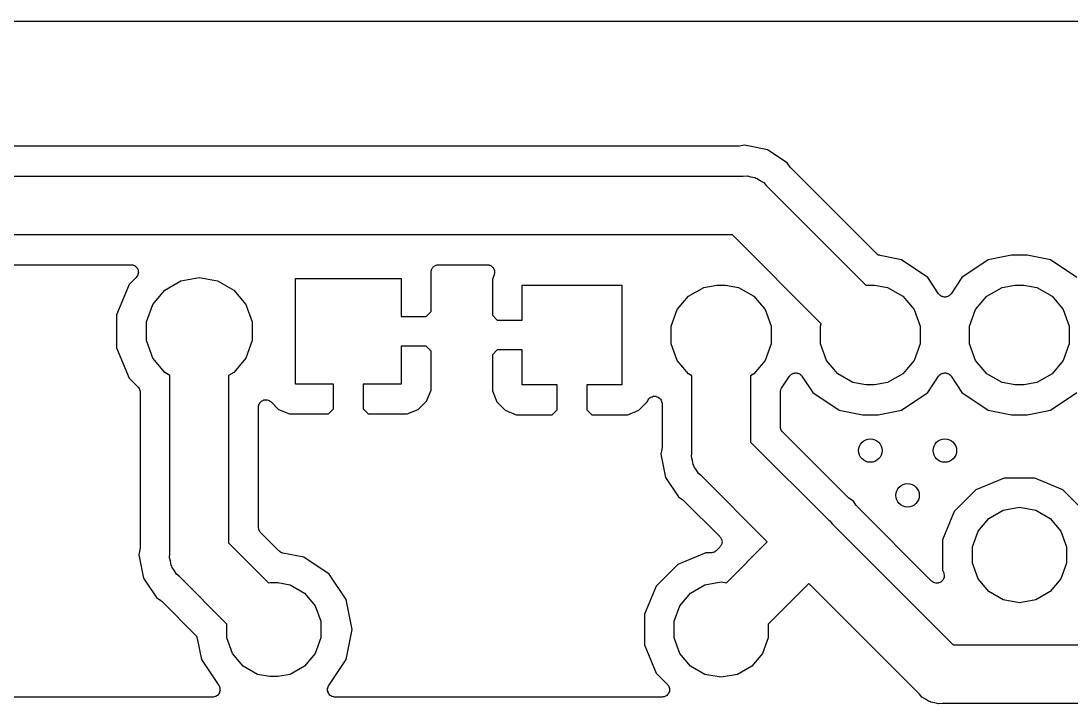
# Model space of a CAD drawing. Extents: x 106 to 188.7, y -135.7 to -88.7.
# Drawn here: x 132.85 to 150.74, y -100.33 to -88.7 of the extents above; entities that cross this region are included whole.
import ezdxf

# ---------------------------------------------------------------- set-up
doc = ezdxf.new("R2010")
doc.units = 0
doc.header["$MEASUREMENT"] = 0
doc.layers.add('BLACK', color=7, linetype='CONTINUOUS')

msp = doc.modelspace()

# ---------------------------------------------------------------- linework, layer by layer
at = {"layer": 'BLACK', "linetype": 'CONTINUOUS'}
for p, q in [((106.71, -88.696), (187.9, -88.696)), ((145.066, -90.83), (122.121, -90.83)), ((145.079, -90.8278), (145.066, -90.83)), ((145.091, -90.8276), (145.079, -90.8278)), ((145.178, -90.8103), (145.091, -90.8276)), ((145.265, -90.8276), (145.178, -90.8103)), ((145.571, -90.8885), (145.265, -90.8276)), ((145.905, -91.1113), (145.571, -90.8885)), ((145.954, -91.185), (145.905, -91.1113)), ((145.963, -91.1941), (145.954, -91.185)), ((145.97, -91.2043), (145.963, -91.1941)), ((147.423, -92.6576), (145.97, -91.2043)), ((121.5, -91.338), (145.156, -91.338)), ((145.156, -91.338), (145.222, -91.3322)), ((145.222, -91.3322), (145.286, -91.3494)), ((145.286, -91.3494), (145.352, -91.3609)), ((145.352, -91.3609), (145.371, -91.3721)), ((145.371, -91.3721), (145.393, -91.3779)), ((145.393, -91.3779), (145.447, -91.4159)), ((145.447, -91.4159), (145.504, -91.4491)), ((145.504, -91.4491), (145.547, -91.4999)), ((145.547, -91.4999), (147.241, -93.1943)), ((144.971, -92.338), (121.5, -92.338)), ((146.485, -93.8522), (144.971, -92.338)), ((147.436, -92.6663), (147.423, -92.6576)), ((147.447, -92.6764), (147.436, -92.6663)), ((147.454, -92.6789), (147.447, -92.6764)), ((147.459, -92.6829), (147.454, -92.6789)), ((147.474, -92.6868), (147.459, -92.6829)), ((147.488, -92.6923), (147.474, -92.6868)), ((147.85, -92.7643), (147.488, -92.6923)), ((148.299, -93.0644), (147.85, -92.7643)), ((149.33, -92.7643), (148.881, -93.0644)), ((149.726, -92.6855), (149.33, -92.7643)), ((149.994, -92.6855), (149.726, -92.6855)), ((150.39, -92.7643), (149.994, -92.6855)), ((150.839, -93.0644), (150.39, -92.7643)), ((122.121, -92.846), (134.726, -92.846)), ((134.726, -92.846), (134.743, -92.8489)), ((134.743, -92.8489), (134.759, -92.8503)), ((134.759, -92.8503), (134.764, -92.8527)), ((134.764, -92.8527), (134.77, -92.8537)), ((134.77, -92.8537), (134.784, -92.862)), ((134.784, -92.862), (134.799, -92.869)), ((134.799, -92.869), (134.803, -92.8729)), ((134.803, -92.8729), (134.808, -92.8757)), ((134.808, -92.8757), (134.818, -92.8884)), ((134.818, -92.8884), (134.83, -92.9002)), ((134.83, -92.9002), (134.833, -92.9052)), ((134.833, -92.9052), (134.836, -92.9095)), ((134.836, -92.9095), (134.842, -92.9251)), ((134.842, -92.9251), (134.849, -92.9401)), ((134.851, -92.9951), (134.846, -93.0106)), ((134.849, -92.9401), (134.849, -92.9457)), ((134.849, -92.9457), (134.851, -92.9509)), ((134.851, -92.9509), (134.851, -92.9675)), ((134.851, -92.9675), (134.853, -92.9841)), ((134.853, -92.9841), (134.851, -92.9895)), ((134.851, -92.9895), (134.851, -92.9951)), ((139.838, -92.973), (139.84, -92.9621)), ((139.838, -93.6416), (139.838, -92.973)), ((139.84, -92.9509), (139.844, -92.9405)), ((139.84, -92.9621), (139.84, -92.9509)), ((139.844, -92.9405), (139.846, -92.9296)), ((139.846, -92.9296), (139.851, -92.9199)), ((139.851, -92.9199), (139.855, -92.9095)), ((139.855, -92.9095), (139.862, -92.901)), ((139.862, -92.901), (139.868, -92.8914)), ((139.868, -92.8914), (139.876, -92.8842)), ((139.876, -92.8842), (139.883, -92.8757)), ((139.883, -92.8757), (139.893, -92.8702)), ((139.893, -92.8702), (139.901, -92.863)), ((139.901, -92.863), (139.912, -92.8592)), ((139.912, -92.8592), (139.922, -92.8537)), ((139.922, -92.8537), (139.933, -92.8517)), ((139.933, -92.8517), (139.943, -92.8479)), ((139.943, -92.8479), (139.954, -92.8479)), ((139.954, -92.8479), (139.965, -92.846)), ((139.965, -92.846), (140.794, -92.846)), ((140.794, -92.846), (140.808, -92.8484)), ((140.808, -92.8484), (140.822, -92.849)), ((140.822, -92.849), (140.829, -92.8522)), ((140.829, -92.8522), (140.837, -92.8537)), ((140.837, -92.8537), (140.849, -92.8606)), ((140.849, -92.8606), (140.862, -92.8659)), ((140.862, -92.8659), (140.868, -92.8715)), ((140.868, -92.8715), (140.876, -92.8757)), ((140.876, -92.8757), (140.885, -92.8863)), ((140.885, -92.8863), (140.895, -92.8957)), ((140.895, -92.8957), (140.899, -92.9031)), ((140.899, -92.9031), (140.904, -92.9095)), ((140.904, -92.9095), (140.909, -92.9225)), ((140.909, -92.9225), (140.915, -92.9348)), ((140.919, -92.9951), (140.914, -93.0081)), ((140.915, -92.9348), (140.916, -92.9431)), ((140.916, -92.9431), (140.919, -92.9509)), ((140.919, -92.9509), (140.919, -92.9648)), ((140.919, -92.9648), (140.921, -92.9785)), ((140.921, -92.9785), (140.919, -92.9867)), ((140.919, -92.9867), (140.919, -92.9951)), ((134.816, -93.0628), (134.696, -93.1824)), ((134.826, -93.0492), (134.816, -93.0628)), ((134.836, -93.0365), (134.826, -93.0492)), ((134.838, -93.0313), (134.836, -93.0365)), ((134.841, -93.0267), (134.838, -93.0313)), ((134.846, -93.0106), (134.841, -93.0267)), ((135.303, -93.2799), (135.577, -93.1212)), ((135.577, -93.1212), (135.89, -93.0661)), ((135.89, -93.0661), (136.203, -93.1212)), ((136.203, -93.1212), (136.477, -93.2799)), ((137.53, -94.88), (137.53, -93.08)), ((137.53, -93.08), (139.33, -93.08)), ((139.33, -93.08), (139.33, -93.726)), ((140.911, -93.0216), (140.882, -93.0925)), ((140.882, -93.0925), (140.882, -93.7051)), ((140.914, -93.0081), (140.911, -93.0216)), ((148.484, -93.3418), (148.299, -93.0644)), ((148.881, -93.0644), (148.696, -93.3418)), ((134.696, -93.1824), (134.482, -93.6999)), ((135.099, -93.5231), (135.303, -93.2799)), ((136.477, -93.2799), (136.681, -93.5231)), ((141.39, -93.7895), (141.39, -93.1935)), ((141.39, -93.1935), (143.09, -93.1935)), ((143.09, -93.1935), (143.09, -94.8935)), ((144.225, -93.3823), (144.485, -93.2324)), ((144.485, -93.2324), (144.706, -93.1935)), ((144.706, -93.1935), (144.854, -93.1935)), ((144.854, -93.1935), (145.075, -93.2324)), ((145.075, -93.2324), (145.335, -93.3823)), ((147.241, -93.1943), (147.246, -93.1935)), ((147.246, -93.1935), (147.394, -93.1935)), ((147.394, -93.1935), (147.615, -93.2324)), ((147.615, -93.2324), (147.875, -93.3823)), ((148.494, -93.3518), (148.484, -93.3418)), ((148.502, -93.363), (148.494, -93.3518)), ((148.686, -93.3518), (148.678, -93.363)), ((148.696, -93.3418), (148.686, -93.3518)), ((149.305, -93.3823), (149.565, -93.2324)), ((149.565, -93.2324), (149.786, -93.1935)), ((149.786, -93.1935), (149.934, -93.1935)), ((149.934, -93.1935), (150.155, -93.2324)), ((150.155, -93.2324), (150.415, -93.3823)), ((134.99, -93.8213), (135.099, -93.5231)), ((136.681, -93.5231), (136.79, -93.8213)), ((144.033, -93.6119), (144.225, -93.3823)), ((145.335, -93.3823), (145.527, -93.6119)), ((147.875, -93.3823), (148.067, -93.6119)), ((148.509, -93.3676), (148.502, -93.363)), ((148.515, -93.3737), (148.509, -93.3676)), ((148.527, -93.3798), (148.515, -93.3737)), ((148.539, -93.3875), (148.527, -93.3798)), ((148.547, -93.3895), (148.539, -93.3875)), ((148.554, -93.3932), (148.547, -93.3895)), ((148.568, -93.3947), (148.554, -93.3932)), ((148.582, -93.398), (148.568, -93.3947)), ((148.59, -93.3971), (148.582, -93.398)), ((148.598, -93.398), (148.59, -93.3971)), ((148.612, -93.3947), (148.598, -93.398)), ((148.626, -93.3932), (148.612, -93.3947)), ((148.633, -93.3895), (148.626, -93.3932)), ((148.641, -93.3875), (148.633, -93.3895)), ((148.653, -93.3798), (148.641, -93.3875)), ((148.665, -93.3737), (148.653, -93.3798)), ((148.671, -93.3676), (148.665, -93.3737)), ((148.678, -93.363), (148.671, -93.3676)), ((149.113, -93.6119), (149.305, -93.3823)), ((150.415, -93.3823), (150.607, -93.6119)), ((134.482, -93.6999), (134.482, -94.2601)), ((139.754, -93.726), (139.838, -93.6416)), ((140.882, -93.7051), (140.966, -93.7895)), ((143.93, -93.8936), (144.033, -93.6119)), ((145.527, -93.6119), (145.63, -93.8936)), ((148.067, -93.6119), (148.17, -93.8936)), ((149.01, -93.8936), (149.113, -93.6119)), ((150.607, -93.6119), (150.71, -93.8936)), ((134.99, -94.1387), (134.99, -93.8213)), ((136.79, -93.8213), (136.79, -94.1387)), ((139.33, -93.726), (139.754, -93.726)), ((140.966, -93.7895), (141.39, -93.7895)), ((143.93, -94.1934), (143.93, -93.8936)), ((145.63, -93.8936), (145.63, -94.1934)), ((146.47, -93.8936), (146.485, -93.8522)), ((146.47, -94.1934), (146.47, -93.8936)), ((148.17, -93.8936), (148.17, -94.1934)), ((149.01, -94.1934), (149.01, -93.8936)), ((150.71, -93.8936), (150.71, -94.1934)), ((135.099, -94.4369), (134.99, -94.1387)), ((136.79, -94.1387), (136.681, -94.4369)), ((139.754, -94.234), (139.33, -94.234)), ((139.33, -94.234), (139.33, -94.88)), ((139.838, -94.3184), (139.754, -94.234)), ((144.033, -94.4751), (143.93, -94.1934)), ((145.63, -94.1934), (145.527, -94.4751)), ((146.573, -94.4751), (146.47, -94.1934)), ((148.17, -94.1934), (148.067, -94.4751)), ((149.113, -94.4751), (149.01, -94.1934)), ((150.71, -94.1934), (150.607, -94.4751)), ((134.482, -94.2601), (134.696, -94.7776)), ((139.838, -94.981), (139.838, -94.3184)), ((140.966, -94.2975), (140.882, -94.3819)), ((140.882, -94.3819), (140.882, -94.9945)), ((141.39, -94.2975), (140.966, -94.2975)), ((141.39, -94.8935), (141.39, -94.2975)), ((135.303, -94.6801), (135.099, -94.4369)), ((136.681, -94.4369), (136.477, -94.6801)), ((144.225, -94.7047), (144.033, -94.4751)), ((145.527, -94.4751), (145.335, -94.7047)), ((146.765, -94.7047), (146.573, -94.4751)), ((148.067, -94.4751), (147.875, -94.7047)), ((149.305, -94.7047), (149.113, -94.4751)), ((150.607, -94.4751), (150.415, -94.7047)), ((134.696, -94.7776), (134.845, -94.926)), ((135.39, -94.7306), (135.303, -94.6801)), ((135.39, -97.7682), (135.39, -94.7306)), ((136.477, -94.6801), (136.39, -94.7306)), ((136.39, -94.7306), (136.39, -97.5829)), ((144.28, -94.7363), (144.225, -94.7047)), ((144.28, -96.0537), (144.28, -94.7363)), ((145.335, -94.7047), (145.28, -94.7363)), ((145.28, -94.7363), (145.28, -95.8684)), ((145.809, -94.9472), (145.944, -94.7452)), ((145.944, -94.7452), (145.954, -94.7352)), ((145.954, -94.7352), (145.962, -94.724)), ((145.962, -94.724), (145.969, -94.7194)), ((145.969, -94.7194), (145.975, -94.7133)), ((145.975, -94.7133), (145.987, -94.7072)), ((145.987, -94.7072), (145.999, -94.6995)), ((145.999, -94.6995), (146.007, -94.6975)), ((146.007, -94.6975), (146.014, -94.6938)), ((146.014, -94.6938), (146.028, -94.6923)), ((146.028, -94.6923), (146.042, -94.689)), ((146.042, -94.689), (146.05, -94.6899)), ((146.05, -94.6899), (146.058, -94.689)), ((146.058, -94.689), (146.072, -94.6923)), ((146.072, -94.6923), (146.086, -94.6938)), ((146.086, -94.6938), (146.093, -94.6975)), ((146.093, -94.6975), (146.101, -94.6995)), ((146.101, -94.6995), (146.113, -94.7072)), ((146.113, -94.7072), (146.125, -94.7133)), ((146.125, -94.7133), (146.131, -94.7194)), ((146.131, -94.7194), (146.138, -94.724)), ((146.138, -94.724), (146.146, -94.7352)), ((146.146, -94.7352), (146.156, -94.7452)), ((146.156, -94.7452), (146.341, -95.0226)), ((147.025, -94.8546), (146.765, -94.7047)), ((147.875, -94.7047), (147.615, -94.8546)), ((148.299, -95.0226), (148.484, -94.7452)), ((148.484, -94.7452), (148.494, -94.7352)), ((148.494, -94.7352), (148.502, -94.724)), ((148.502, -94.724), (148.509, -94.7194)), ((148.509, -94.7194), (148.515, -94.7133)), ((148.515, -94.7133), (148.527, -94.7072)), ((148.527, -94.7072), (148.539, -94.6995)), ((148.539, -94.6995), (148.547, -94.6975)), ((148.547, -94.6975), (148.554, -94.6938)), ((148.554, -94.6938), (148.568, -94.6923)), ((148.568, -94.6923), (148.582, -94.689)), ((148.582, -94.689), (148.59, -94.6899)), ((148.59, -94.6899), (148.598, -94.689)), ((148.598, -94.689), (148.612, -94.6923)), ((148.612, -94.6923), (148.626, -94.6938)), ((148.626, -94.6938), (148.633, -94.6975)), ((148.633, -94.6975), (148.641, -94.6995)), ((148.641, -94.6995), (148.653, -94.7072)), ((148.653, -94.7072), (148.665, -94.7133)), ((148.665, -94.7133), (148.671, -94.7194)), ((148.671, -94.7194), (148.678, -94.724)), ((148.678, -94.724), (148.686, -94.7352)), ((148.686, -94.7352), (148.696, -94.7452)), ((148.696, -94.7452), (148.881, -95.0226)), ((149.565, -94.8546), (149.305, -94.7047)), ((150.415, -94.7047), (150.155, -94.8546)), ((134.845, -94.926), (134.848, -94.9306)), ((134.848, -94.9306), (134.852, -94.9342)), ((134.852, -94.9342), (134.861, -94.9486)), ((134.861, -94.9486), (134.87, -94.9621)), ((134.87, -94.9621), (134.872, -94.9675)), ((134.872, -94.9675), (134.874, -94.9724)), ((138.176, -94.88), (137.53, -94.88)), ((138.176, -95.3036), (138.176, -94.88)), ((139.33, -94.88), (138.684, -94.88)), ((138.684, -94.88), (138.684, -95.3036)), ((141.986, -94.8935), (141.39, -94.8935)), ((141.986, -95.3171), (141.986, -94.8935)), ((143.09, -94.8935), (142.494, -94.8935)), ((142.494, -94.8935), (142.494, -95.3171)), ((145.796, -94.9743), (145.803, -94.9612)), ((145.803, -94.9612), (145.809, -94.9472)), ((147.246, -94.8935), (147.025, -94.8546)), ((147.394, -94.8935), (147.246, -94.8935)), ((147.615, -94.8546), (147.394, -94.8935)), ((149.786, -94.8935), (149.565, -94.8546)), ((149.934, -94.8935), (149.786, -94.8935)), ((150.155, -94.8546), (149.934, -94.8935)), ((134.874, -94.9724), (134.877, -94.9887)), ((134.877, -94.9887), (134.882, -95.0047)), ((134.882, -95.0047), (134.881, -95.0103)), ((134.881, -95.0103), (134.882, -95.0158)), ((134.882, -95.0158), (134.882, -97.6782)), ((136.998, -95.1499), (137.003, -95.148)), ((137.003, -95.148), (137.02, -95.148)), ((137.02, -95.148), (137.036, -95.1465)), ((137.036, -95.1465), (137.041, -95.148)), ((137.041, -95.148), (137.047, -95.148)), ((137.047, -95.148), (137.063, -95.1536)), ((139.761, -95.1678), (139.838, -94.981)), ((140.882, -94.9945), (140.959, -95.1813)), ((143.528, -95.1643), (143.538, -95.148)), ((143.538, -95.148), (143.548, -95.1313)), ((143.548, -95.1313), (143.55, -95.1295)), ((143.55, -95.1295), (143.551, -95.1271)), ((143.551, -95.1271), (143.567, -95.1154)), ((143.567, -95.1154), (143.582, -95.103)), ((143.582, -95.103), (143.584, -95.102)), ((143.584, -95.102), (143.586, -95.1003)), ((143.586, -95.1003), (143.605, -95.0945)), ((143.605, -95.0945), (143.623, -95.0879)), ((143.623, -95.0879), (143.626, -95.0879)), ((143.626, -95.0879), (143.628, -95.087)), ((143.628, -95.087), (143.648, -95.0879)), ((143.648, -95.0879), (143.667, -95.0879)), ((143.667, -95.0879), (143.67, -95.0888)), ((143.67, -95.0888), (143.672, -95.089)), ((143.672, -95.089), (143.69, -95.0964)), ((143.69, -95.0964), (143.709, -95.103)), ((143.709, -95.103), (143.711, -95.1048)), ((143.711, -95.1048), (143.713, -95.1058)), ((143.713, -95.1058), (143.727, -95.1189)), ((143.727, -95.1189), (143.742, -95.1313)), ((143.742, -95.1313), (143.744, -95.1337)), ((143.744, -95.1337), (143.746, -95.1356)), ((143.746, -95.1356), (143.755, -95.1528)), ((145.788, -95.0178), (145.791, -95.0028)), ((145.788, -95.6054), (145.788, -95.0178)), ((145.791, -95.0028), (145.792, -94.9876)), ((145.792, -94.9876), (145.794, -94.9812)), ((145.794, -94.9812), (145.796, -94.9743)), ((146.341, -95.0226), (146.79, -95.3227)), ((147.85, -95.3227), (148.299, -95.0226)), ((148.881, -95.0226), (149.33, -95.3227)), ((150.39, -95.3227), (150.839, -95.0226)), ((136.898, -95.273), (136.901, -95.2567)), ((136.898, -97.3199), (136.898, -95.273)), ((136.901, -95.2567), (136.902, -95.2402)), ((136.902, -95.2402), (136.905, -95.2351)), ((136.905, -95.2351), (136.906, -95.2296)), ((136.906, -95.2296), (136.914, -95.2152)), ((136.914, -95.2152), (136.921, -95.2002)), ((136.921, -95.2002), (136.925, -95.1962)), ((136.925, -95.1962), (136.928, -95.1914)), ((136.928, -95.1914), (136.94, -95.1807)), ((136.94, -95.1807), (136.952, -95.169)), ((136.952, -95.169), (136.957, -95.1666)), ((136.957, -95.1666), (136.962, -95.163)), ((136.962, -95.163), (136.977, -95.1574)), ((136.977, -95.1574), (136.992, -95.1504)), ((136.992, -95.1504), (136.998, -95.1499)), ((137.063, -95.1536), (137.079, -95.1579)), ((137.079, -95.1579), (137.083, -95.1611)), ((137.083, -95.1611), (137.088, -95.163)), ((137.088, -95.163), (137.101, -95.1737)), ((137.101, -95.1737), (137.115, -95.1832)), ((137.115, -95.1832), (137.242, -95.3107)), ((137.242, -95.3107), (137.429, -95.388)), ((138.092, -95.388), (138.176, -95.3036)), ((138.684, -95.3036), (138.768, -95.388)), ((139.431, -95.388), (139.618, -95.3107)), ((139.618, -95.3107), (139.761, -95.1678)), ((140.959, -95.1813), (141.102, -95.3242)), ((141.102, -95.3242), (141.289, -95.4015)), ((141.902, -95.4015), (141.986, -95.3171)), ((142.494, -95.3171), (142.578, -95.4015)), ((143.191, -95.4015), (143.378, -95.3242)), ((143.378, -95.3242), (143.521, -95.1813)), ((143.521, -95.1813), (143.528, -95.1643)), ((143.755, -95.1528), (143.764, -95.1695)), ((143.764, -95.1695), (143.765, -95.1723)), ((143.765, -95.1723), (143.766, -95.1748)), ((143.766, -95.1748), (143.769, -95.1939)), ((143.769, -95.1939), (143.772, -95.2129)), ((143.772, -95.2129), (143.772, -95.9637)), ((146.79, -95.3227), (147.186, -95.4015)), ((147.454, -95.4015), (147.85, -95.3227)), ((149.33, -95.3227), (149.726, -95.4015)), ((149.994, -95.4015), (150.39, -95.3227)), ((137.429, -95.388), (138.092, -95.388)), ((138.768, -95.388), (139.431, -95.388)), ((141.289, -95.4015), (141.902, -95.4015)), ((142.578, -95.4015), (143.191, -95.4015)), ((147.186, -95.4015), (147.454, -95.4015)), ((149.726, -95.4015), (149.994, -95.4015)), ((145.789, -95.6109), (145.788, -95.6054)), ((145.788, -95.6164), (145.789, -95.6109)), ((145.793, -95.6325), (145.788, -95.6164)), ((145.796, -95.6488), (145.793, -95.6325)), ((145.798, -95.6536), (145.796, -95.6488)), ((145.8, -95.659), (145.798, -95.6536)), ((145.809, -95.6726), (145.8, -95.659)), ((145.818, -95.687), (145.809, -95.6726)), ((145.822, -95.6906), (145.818, -95.687)), ((145.825, -95.6952), (145.822, -95.6906)), ((146.938, -96.8077), (145.825, -95.6952)), ((143.77, -95.9885), (143.752, -96.0755)), ((143.772, -95.9637), (143.77, -95.976)), ((143.77, -95.976), (143.77, -95.9885)), ((145.28, -95.8684), (146.611, -97.1994)), ((143.752, -96.0755), (143.83, -96.4688)), ((144.274, -96.1197), (144.28, -96.0537)), ((144.291, -96.1838), (144.274, -96.1197)), ((144.303, -96.2491), (144.291, -96.1838)), ((144.314, -96.2685), (144.303, -96.2491)), ((144.32, -96.2901), (144.314, -96.2685)), ((144.358, -96.3444), (144.32, -96.2901)), ((144.391, -96.4019), (144.358, -96.3444)), ((143.83, -96.4688), (144.053, -96.8022)), ((144.442, -96.4445), (144.391, -96.4019)), ((145.565, -97.5677), (144.442, -96.4445)), ((149.6, -96.482), (149.119, -96.6811)), ((150.12, -96.482), (149.6, -96.482)), ((150.601, -96.6811), (150.12, -96.482)), ((149.119, -96.6811), (148.751, -97.0491)), ((150.969, -97.0491), (150.601, -96.6811)), ((144.053, -96.8022), (144.127, -96.8515)), ((144.127, -96.8515), (144.136, -96.8601)), ((144.136, -96.8601), (144.146, -96.8673)), ((144.146, -96.8673), (144.757, -97.4779)), ((146.948, -96.8149), (146.938, -96.8077)), ((146.957, -96.8235), (146.948, -96.8149)), ((147.031, -96.8728), (146.957, -96.8235)), ((147.08, -96.9465), (147.031, -96.8728)), ((147.089, -96.9556), (147.08, -96.9465)), ((147.096, -96.9658), (147.089, -96.9556)), ((148.363, -98.2334), (147.096, -96.9658)), ((148.751, -97.0491), (148.552, -97.5298)), ((149.338, -97.1677), (149.582, -97.0266)), ((149.582, -97.0266), (149.86, -96.9777)), ((149.86, -96.9777), (150.138, -97.0266)), ((150.138, -97.0266), (150.382, -97.1677)), ((146.611, -97.1994), (146.63, -97.2106)), ((146.63, -97.2106), (146.673, -97.2614)), ((146.673, -97.2614), (146.688, -97.2769)), ((146.688, -97.2769), (146.688, -97.2769)), ((146.688, -97.2769), (148.734, -99.322)), ((149.156, -97.3838), (149.338, -97.1677)), ((150.382, -97.1677), (150.564, -97.3838)), ((136.899, -97.3254), (136.898, -97.3199)), ((136.898, -97.3309), (136.899, -97.3254)), ((136.903, -97.347), (136.898, -97.3309)), ((136.906, -97.3633), (136.903, -97.347)), ((136.908, -97.3681), (136.906, -97.3633)), ((136.91, -97.3735), (136.908, -97.3681)), ((136.919, -97.3871), (136.91, -97.3735)), ((136.928, -97.4015), (136.919, -97.3871)), ((136.932, -97.4051), (136.928, -97.4015)), ((136.935, -97.4097), (136.932, -97.4051)), ((137.247, -97.722), (136.935, -97.4097)), ((149.06, -97.6489), (149.156, -97.3838)), ((150.564, -97.3838), (150.66, -97.6489)), ((136.39, -97.5829), (137.071, -98.2634)), ((144.757, -97.4779), (144.763, -97.487)), ((144.763, -97.6485), (144.757, -97.6576)), ((144.763, -97.487), (144.771, -97.4949)), ((144.771, -97.6406), (144.763, -97.6485)), ((144.771, -97.4949), (144.776, -97.505)), ((144.776, -97.6305), (144.771, -97.6406)), ((144.776, -97.505), (144.782, -97.5141)), ((144.782, -97.6214), (144.776, -97.6305)), ((144.782, -97.5141), (144.785, -97.5248)), ((144.785, -97.6107), (144.782, -97.6214)), ((144.785, -97.5248), (144.79, -97.5349)), ((144.79, -97.6006), (144.785, -97.6107)), ((144.79, -97.5349), (144.791, -97.5459)), ((144.791, -97.5896), (144.79, -97.6006)), ((144.791, -97.5459), (144.794, -97.5567)), ((144.794, -97.5788), (144.791, -97.5896)), ((144.794, -97.5567), (144.793, -97.5678)), ((144.793, -97.5678), (144.794, -97.5788)), ((144.869, -98.2634), (145.565, -97.5677)), ((148.552, -97.5298), (148.552, -98.0502)), ((149.06, -97.9311), (149.06, -97.6489)), ((150.66, -97.6489), (150.66, -97.9311)), ((134.88, -97.703), (134.862, -97.79)), ((134.862, -97.79), (134.94, -98.1833)), ((134.882, -97.6782), (134.88, -97.6905)), ((134.88, -97.6905), (134.88, -97.703)), ((135.384, -97.8342), (135.39, -97.7682)), ((137.26, -97.7307), (137.247, -97.722)), ((137.271, -97.7407), (137.26, -97.7307)), ((137.278, -97.7433), (137.271, -97.7407)), ((137.284, -97.7473), (137.278, -97.7433)), ((137.298, -97.7512), (137.284, -97.7473)), ((137.313, -97.7567), (137.298, -97.7512)), ((137.67, -97.8279), (137.313, -97.7567)), ((138.103, -98.117), (137.67, -97.8279)), ((144.52, -97.752), (144.039, -97.9511)), ((144.61, -97.752), (144.52, -97.752)), ((144.615, -97.751), (144.61, -97.752)), ((144.621, -97.7515), (144.615, -97.751)), ((144.637, -97.7472), (144.621, -97.7515)), ((144.653, -97.7443), (144.637, -97.7472)), ((144.658, -97.7415), (144.653, -97.7443)), ((144.664, -97.7401), (144.658, -97.7415)), ((144.677, -97.7306), (144.664, -97.7401)), ((144.692, -97.7223), (144.677, -97.7306)), ((144.695, -97.718), (144.692, -97.7223)), ((144.7, -97.7148), (144.695, -97.718)), ((144.757, -97.6576), (144.7, -97.7148)), ((135.401, -97.8983), (135.384, -97.8342)), ((135.413, -97.9636), (135.401, -97.8983)), ((135.424, -97.983), (135.413, -97.9636)), ((135.43, -98.0046), (135.424, -97.983)), ((135.468, -98.0589), (135.43, -98.0046)), ((144.039, -97.9511), (143.671, -98.3191)), ((149.156, -98.1962), (149.06, -97.9311)), ((150.66, -97.9311), (150.564, -98.1962)), ((134.94, -98.1833), (134.987, -98.2525)), ((135.501, -98.1164), (135.468, -98.0589)), ((135.552, -98.159), (135.501, -98.1164)), ((136.36, -98.9671), (135.552, -98.159)), ((138.392, -98.5496), (138.103, -98.117)), ((148.552, -98.0502), (148.571, -98.095)), ((148.574, -98.1818), (148.565, -98.1989)), ((148.571, -98.095), (148.575, -98.1139)), ((148.575, -98.179), (148.574, -98.1818)), ((148.575, -98.1139), (148.58, -98.1325)), ((148.576, -98.1765), (148.575, -98.179)), ((148.578, -98.1572), (148.576, -98.1765)), ((148.58, -98.1381), (148.578, -98.1572)), ((148.58, -98.1325), (148.58, -98.1353)), ((148.58, -98.1353), (148.58, -98.1381)), ((134.987, -98.2525), (134.987, -98.2525)), ((134.987, -98.2525), (135.163, -98.5167)), ((137.071, -98.2634), (137.09, -98.26)), ((137.09, -98.26), (137.23, -98.26)), ((137.23, -98.26), (137.438, -98.2966)), ((137.438, -98.2966), (137.682, -98.4377)), ((143.671, -98.3191), (143.472, -98.7998)), ((144.258, -98.4377), (144.502, -98.2966)), ((144.502, -98.2966), (144.78, -98.2477)), ((144.78, -98.2477), (144.869, -98.2634)), ((146.272, -98.2749), (145.58, -98.9671)), ((148.158, -100.16), (146.272, -98.2749)), ((148.379, -98.2445), (148.363, -98.2334)), ((148.395, -98.2563), (148.379, -98.2445)), ((148.397, -98.2571), (148.395, -98.2563)), ((148.4, -98.2587), (148.397, -98.2571)), ((148.418, -98.2637), (148.4, -98.2587)), ((148.437, -98.2695), (148.418, -98.2637)), ((148.439, -98.2694), (148.437, -98.2695)), ((148.442, -98.2701), (148.439, -98.2694)), ((148.461, -98.2684), (148.442, -98.2701)), ((148.481, -98.2676), (148.461, -98.2684)), ((148.483, -98.2665), (148.481, -98.2676)), ((148.486, -98.2663), (148.483, -98.2665)), ((148.504, -98.2581), (148.486, -98.2663)), ((148.521, -98.2507), (148.504, -98.2581)), ((148.524, -98.2488), (148.521, -98.2507)), ((148.526, -98.2476), (148.524, -98.2488)), ((148.54, -98.234), (148.526, -98.2476)), ((148.554, -98.2209), (148.54, -98.234)), ((148.555, -98.2184), (148.554, -98.2209)), ((148.557, -98.2164), (148.555, -98.2184)), ((148.565, -98.1989), (148.557, -98.2164)), ((149.338, -98.4123), (149.156, -98.1962)), ((150.564, -98.1962), (150.382, -98.4123)), ((135.163, -98.5167), (135.237, -98.566)), ((137.682, -98.4377), (137.864, -98.6538)), ((144.076, -98.6538), (144.258, -98.4377)), ((149.582, -98.5534), (149.338, -98.4123)), ((150.382, -98.4123), (150.138, -98.5534)), ((135.237, -98.566), (135.246, -98.5746)), ((135.246, -98.5746), (135.256, -98.5818)), ((135.256, -98.5818), (135.822, -99.1475)), ((137.864, -98.6538), (137.96, -98.9189)), ((138.494, -99.06), (138.392, -98.5496)), ((143.98, -98.9189), (144.076, -98.6538)), ((149.86, -98.6023), (149.582, -98.5534)), ((150.138, -98.5534), (149.86, -98.6023)), ((143.472, -98.7998), (143.472, -99.3202)), ((136.36, -99.2011), (136.36, -98.9671)), ((137.96, -98.9189), (137.96, -99.2011)), ((138.392, -99.5704), (138.494, -99.06)), ((143.98, -99.2011), (143.98, -98.9189)), ((145.58, -98.9671), (145.58, -99.2011)), ((135.822, -99.1475), (135.831, -99.1599)), ((135.831, -99.1599), (135.841, -99.1714)), ((135.841, -99.1714), (135.843, -99.1779)), ((135.843, -99.1779), (135.847, -99.1836)), ((135.847, -99.1836), (135.851, -99.1983)), ((135.851, -99.1983), (135.857, -99.2125)), ((135.857, -99.2125), (135.928, -99.5704)), ((136.456, -99.4662), (136.36, -99.2011)), ((137.96, -99.2011), (137.864, -99.4662)), ((144.076, -99.4662), (143.98, -99.2011)), ((145.58, -99.2011), (145.484, -99.4662)), ((143.472, -99.3202), (143.671, -99.8009)), ((148.734, -99.322), (164.57, -99.322)), ((135.928, -99.5704), (136.224, -100.013)), ((136.638, -99.6823), (136.456, -99.4662)), ((137.864, -99.4662), (137.682, -99.6823)), ((138.096, -100.013), (138.392, -99.5704)), ((144.258, -99.6823), (144.076, -99.4662)), ((145.484, -99.4662), (145.302, -99.6823)), ((136.882, -99.8234), (136.638, -99.6823)), ((137.682, -99.6823), (137.438, -99.8234)), ((144.502, -99.8234), (144.258, -99.6823)), ((145.302, -99.6823), (145.058, -99.8234)), ((137.09, -99.86), (136.882, -99.8234)), ((137.23, -99.86), (137.09, -99.86)), ((137.438, -99.8234), (137.23, -99.86)), ((143.671, -99.8009), (143.864, -99.9942)), ((144.78, -99.8723), (144.502, -99.8234)), ((145.058, -99.8234), (144.78, -99.8723)), ((136.228, -100.147), (136.217, -100.161)), ((136.224, -100.013), (136.226, -100.017)), ((136.226, -100.017), (136.228, -100.02)), ((136.228, -100.02), (136.234, -100.037)), ((136.23, -100.144), (136.228, -100.147)), ((136.232, -100.14), (136.23, -100.144)), ((136.237, -100.123), (136.232, -100.14)), ((136.234, -100.037), (136.242, -100.054)), ((136.243, -100.106), (136.237, -100.123)), ((136.242, -100.054), (136.242, -100.058)), ((136.242, -100.058), (136.243, -100.062)), ((136.243, -100.062), (136.243, -100.08)), ((136.243, -100.08), (136.245, -100.098)), ((136.245, -100.098), (136.243, -100.102)), ((136.243, -100.102), (136.243, -100.106)), ((138.075, -100.098), (138.077, -100.08)), ((138.077, -100.102), (138.075, -100.098)), ((138.077, -100.062), (138.078, -100.058)), ((138.077, -100.08), (138.077, -100.062)), ((138.077, -100.106), (138.077, -100.102)), ((138.083, -100.123), (138.077, -100.106)), ((138.078, -100.054), (138.086, -100.037)), ((138.078, -100.058), (138.078, -100.054)), ((138.088, -100.14), (138.083, -100.123)), ((138.086, -100.037), (138.092, -100.02)), ((138.09, -100.144), (138.088, -100.14)), ((138.092, -100.147), (138.09, -100.144)), ((138.092, -100.02), (138.094, -100.017)), ((138.103, -100.161), (138.092, -100.147)), ((138.094, -100.017), (138.096, -100.013)), ((143.864, -99.9942), (143.874, -100.008)), ((143.874, -100.008), (143.885, -100.02)), ((143.881, -100.152), (143.879, -100.157)), ((143.885, -100.147), (143.881, -100.152)), ((143.885, -100.02), (143.886, -100.026)), ((143.89, -100.132), (143.885, -100.147)), ((143.886, -100.026), (143.89, -100.03)), ((143.89, -100.03), (143.894, -100.046)), ((143.897, -100.117), (143.89, -100.132)), ((143.894, -100.046), (143.9, -100.062)), ((143.898, -100.111), (143.897, -100.117)), ((143.9, -100.106), (143.898, -100.111)), ((143.9, -100.062), (143.9, -100.068)), ((143.9, -100.068), (143.901, -100.073)), ((143.901, -100.073), (143.9, -100.089)), ((143.9, -100.089), (143.9, -100.106)), ((136.118, -100.211), (125.051, -100.211)), ((136.122, -100.21), (136.118, -100.211)), ((136.127, -100.211), (136.122, -100.21)), ((136.144, -100.206), (136.127, -100.211)), ((136.162, -100.203), (136.144, -100.206)), ((136.165, -100.201), (136.162, -100.203)), ((136.17, -100.2), (136.165, -100.201)), ((136.184, -100.19), (136.17, -100.2)), ((136.2, -100.181), (136.184, -100.19)), ((136.203, -100.178), (136.2, -100.181)), ((136.206, -100.176), (136.203, -100.178)), ((136.217, -100.161), (136.206, -100.176)), ((138.114, -100.176), (138.103, -100.161)), ((138.117, -100.178), (138.114, -100.176)), ((138.12, -100.181), (138.117, -100.178)), ((138.136, -100.19), (138.12, -100.181)), ((138.15, -100.2), (138.136, -100.19)), ((138.155, -100.201), (138.15, -100.2)), ((138.158, -100.203), (138.155, -100.201)), ((138.176, -100.206), (138.158, -100.203)), ((138.193, -100.211), (138.176, -100.206)), ((138.198, -100.21), (138.193, -100.211)), ((138.202, -100.211), (138.198, -100.21)), ((143.775, -100.211), (138.202, -100.211)), ((143.791, -100.208), (143.775, -100.211)), ((143.807, -100.207), (143.791, -100.208)), ((143.813, -100.204), (143.807, -100.207)), ((143.818, -100.203), (143.813, -100.204)), ((143.832, -100.195), (143.818, -100.203)), ((143.847, -100.188), (143.832, -100.195)), ((143.851, -100.184), (143.847, -100.188)), ((143.856, -100.181), (143.851, -100.184)), ((143.867, -100.169), (143.856, -100.181)), ((143.879, -100.157), (143.867, -100.169)), ((148.2, -100.211), (148.158, -100.16)), ((148.258, -100.244), (148.2, -100.211)), ((148.312, -100.282), (148.258, -100.244)), ((148.334, -100.288), (148.312, -100.282)), ((148.353, -100.299), (148.334, -100.288)), ((148.418, -100.311), (148.353, -100.299)), ((148.482, -100.328), (148.418, -100.311)), ((148.548, -100.322), (148.482, -100.328)), ((164.385, -100.322), (148.548, -100.322))]:
    msp.add_line(p, q, dxfattribs=at)
at = {"layer": 'BLACK'}
for centre in [(147.32, -96.012), (148.59, -96.012), (147.955, -96.774)]:
    msp.add_circle(centre, 0.2, dxfattribs=at)

doc.saveas('drawing.dxf')
